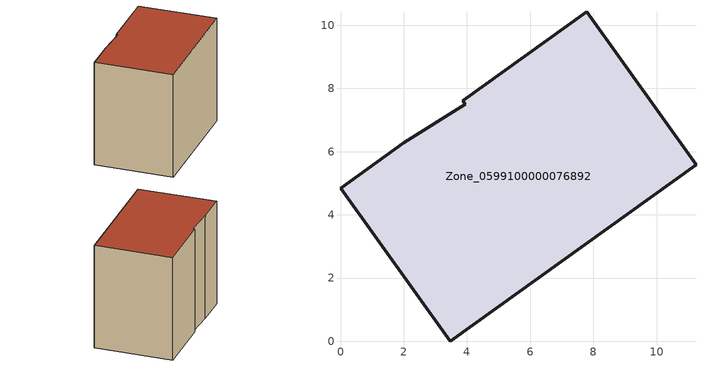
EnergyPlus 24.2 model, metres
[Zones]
Zone_0599100000076892
 floor ground (C_G): 3.94,7.51 3.87,7.62 7.79,10.43 11.25,5.58 3.47,0 0,4.85 2.01,6.29 z0
 wall outside (C_F): 11.25,5.58 7.79,10.43 3.87,7.62 3.94,7.51 2.01,6.29 0,4.85 3.47,0 11.25,5.58 z0:8.21
 roof outside (C_R): 3.87,7.62 3.94,7.51 2.01,6.29 0,4.85 3.47,0 11.25,5.58 7.79,10.43 z8.21
[BUILDING]
Pand.0599100000076892: North Axis=0; Terrain=City; Loads Convergence Tolerance Value=0.04; Temperature Convergence Tolerance Value=0.4; Solar Distribution=FullExterior; Maximum Number of Warmup Days=25; Minimum Number of Warmup Days=1
[Site:Location]
Rotterdam.The.Hague.AP_ZH_NLD Design_Conditions: Latitude=51.96; Longitude=4.45; Time Zone=1; Elevation=-4.5
[SITE:GROUNDTEMPERATURE:BUILDINGSURFACE]
18, 18, 18, 18, 18, 18, 18, 18, 18, 18, 18, 18
[MATERIAL] Thermal Absorptance=0.9; Solar Absorptance=0.7; Visible Absorptance=0.7
Name | Roughness | Thickness | Conductivity | Density | Specific Heat
G.TC.1975-1991 | MediumSmooth | 0.15 | 0.288461 | 540 | 1210
F.TC.1975-1991 | Rough | 0.3 | 0.230769 | 1920 | 840
R.TC.1975-1991 | MediumRough | 0.2 | 0.153846 | 1500 | 1000
[CONSTRUCTION]
C_G: G.TC.1975-1991
C_F: F.TC.1975-1991
C_R: R.TC.1975-1991
[ZONE]
Zone_0599100000076892: Type=1; Multiplier=1; Ceiling Height=Autocalculate; Volume=Autocalculate; Floor Area=autocalculate; Part of Total Floor Area=Yes
[ZONEINFILTRATION:DESIGNFLOWRATE]
Infil_Zone_0599100000076892: Zone or ZoneList or Space or SpaceList=Zone_0599100000076892; Schedule=AlwaysOn; Design Flow Rate Calculation Method=Flow/Area; Flow Rate per Floor Area=0.003; Constant Term Coefficient=1; Temperature Term Coefficient=0; Velocity Term Coefficient=0; Velocity Squared Term Coefficient=0
[HVACTEMPLATE:ZONE:IDEALLOADSAIRSYSTEM]
Zone_0599100000076892: Maximum Heating Supply Air Temperature=50; Minimum Cooling Supply Air Temperature=13; Maximum Heating Supply Air Humidity Ratio=0.0156; Minimum Cooling Supply Air Humidity Ratio=0.0077; Heating Limit=NoLimit; Cooling Limit=NoLimit; Dehumidification Control Type=ConstantSensibleHeatRatio; Cooling Sensible Heat Ratio=0.7; Dehumidification Setpoint=60; Humidification Control Type=None; Humidification Setpoint=30; Outdoor Air Method=None; Outdoor Air Flow Rate per Person=0.00944; Outdoor Air Flow Rate per Zone Floor Area=0; Outdoor Air Flow Rate per Zone=0; Demand Controlled Ventilation Type=None; Outdoor Air Economizer Type=NoEconomizer; Heat Recovery Type=None; Sensible Heat Recovery Effectiveness=0.7; Latent Heat Recovery Effectiveness=0.65
[ZONECONTROL:THERMOSTAT]
ThermostatControl_Zone_0599100000076892: Zone or ZoneList=Zone_0599100000076892; Control Type Schedule=DualSetpointControlType; Control 1=Thermostat_Zone_0599100000076892; Temperature Difference Between Cutout And Setpoint=0
[THERMOSTATSETPOINT:DUALSETPOINT]
Thermostat_Zone_0599100000076892: Heating Setpoint Temperature Schedule=HeatingSetpoint_Zone_0599100000076892; Cooling Setpoint Temperature Schedule=CoolingSetpoint_Zone_0599100000076892
[SCHEDULE:COMPACT]
HeatingSetpoint_Zone_0599100000076892: Through: 12/31, For: AllDays, Until: 24:00, 21
CoolingSetpoint_Zone_0599100000076892: Through: 12/31, For: AllDays, Until: 24:00, 24
DualSetpointControlType: Through: 12/31, For: AllDays, Until: 24:00, 4
AlwaysOn: Through: 12/31, For: AllDays, Until: 24:00, 1
